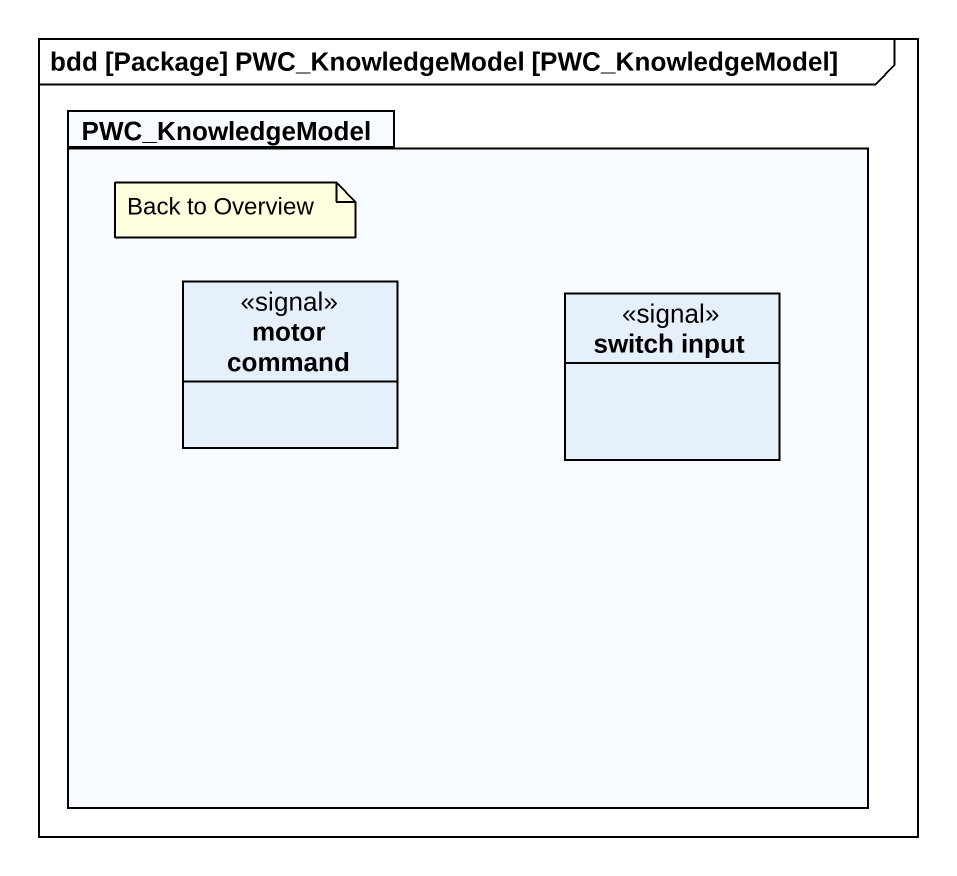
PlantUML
@startuml
mainframe bdd [Package] PWC_KnowledgeModel [PWC_KnowledgeModel]
hide circle
hide empty members
package PWC_KnowledgeModel {
  class "motor command" as motor_command <<signal>>
  class "switch input" as switch_input <<signal>>
}
note as N1
  Back to Overview
end note
@enduml
